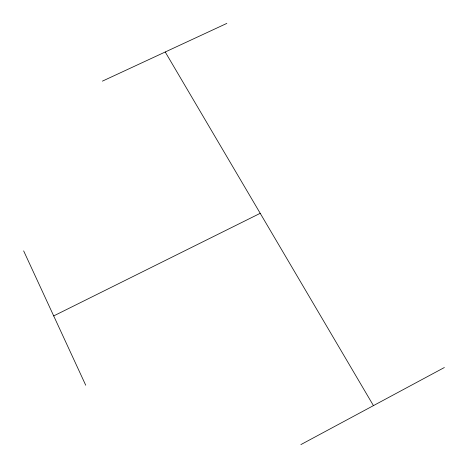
<?xml version="1.0" encoding="UTF-8"?>
<svg xmlns="http://www.w3.org/2000/svg" width="468" height="468" viewBox="0 0 468 468"><rect width="100%" height="100%" fill="white"/><g stroke="black" fill="none" stroke-linecap="round" stroke-linejoin="round"><path stroke-width="0.7" d="M300.871 444.6L444.348 367.532M53.697 315.918L260.22 213.314M102.41 81.139L226.834 23.4M165.233 51.989L373.446 405.616M23.652 250.889L85.72 385.222"/></g></svg>
